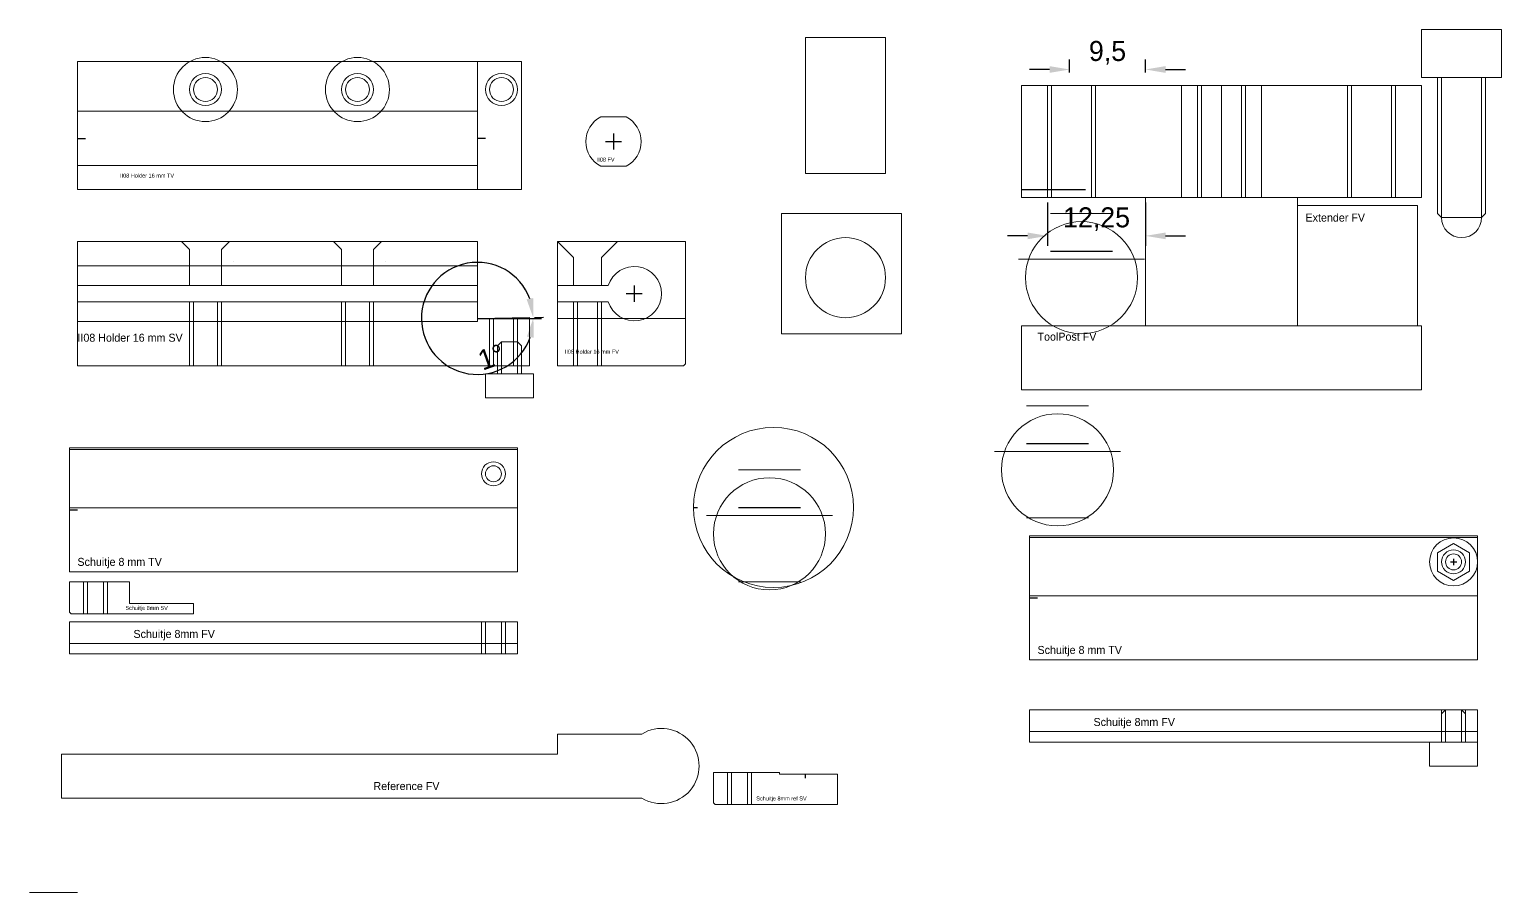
# Model space of a CAD drawing. Header units: millimetres. Extents: x 3 to 256, y 5 to 532.
# Drawn here: x 9 to 193, y 5.2 to 113 of the extents above; entities that cross this region are included whole.
import ezdxf

# ---------------------------------------------------------------- set-up
doc = ezdxf.new("R2010")
doc.units = ezdxf.units.MM
for name, color, linetype in [('Dim', 1, 'Continuous'), ('Hulplijn', 3, 'Continuous'), ('Text', 7, 'Continuous')]:
    doc.layers.add(name, color=color, linetype=linetype)
for name, color, linetype, lineweight in [('Inner', 8, 'Continuous', 9), ('Main', 7, 'Continuous', 20), ('Screw', 7, 'Continuous', 20), ('Screw Inner', 8, 'Continuous', 9)]:
    doc.layers.add(name, color=color, linetype=linetype, lineweight=lineweight)
doc.dimstyles.new('ISO-25', dxfattribs={"dimtxt": 2.5, "dimasz": 2.5, "dimexe": 1.25, "dimexo": 0.625, "dimtad": 1, "dimtxsty": 'Standard', "dimcen": 2.5, "dimadec": 0, "dimazin": 0, "dimtfac": 1, "dimtmove": 0, "dimatfit": 3, "dimfxl": 1, "dimarcsym": 0})

# ---------------------------------------------------------------- blocks, each defined once
blk = doc.blocks.new('ToolPost FV')
at = {"layer": 'Inner'}
for p, q in [((-5, 38), (-5, 24)), ((0, 38), (0, 24)), ((5, 38), (5, 24))]:
    blk.add_line(p, q, dxfattribs=at)
at = {"layer": 'Main'}
for p, q in [((-25, 38), (25, 38)), ((-25, 38), (-25, 24)), ((25, 38), (25, 24)), ((-25, 24), (25, 24)), ((-9.5, 24), (-9.5, 8)), ((9.5, 24), (9.5, 8)), ((-25, 8), (25, 8)), ((-25, 8), (-25, 0)), ((25, 8), (25, 0)), ((-25, 0), (25, 0))]:
    blk.add_line(p, q, dxfattribs=at)
at = {"layer": 'Screw Inner'}
for p, q in [((-21.75, 38), (-21.75, 24)), ((-21.25, 38), (-21.25, 24)), ((-16.25, 38), (-16.25, 24)), ((-15.75, 38), (-15.75, 24)), ((-3, 38), (-3, 24)), ((-2.5, 38), (-2.5, 24)), ((2.5, 38), (2.5, 24)), ((3, 38), (3, 24)), ((15.75, 38), (15.75, 24)), ((16.25, 38), (16.25, 24)), ((21.25, 38), (21.25, 24)), ((21.75, 38), (21.75, 24))]:
    blk.add_line(p, q, dxfattribs=at)
at = {"layer": 'Text', "insert": (-23, 7.13), "char_height": 1, "attachment_point": 1}
blk.add_mtext('ToolPost FV', dxfattribs=at)
blk = doc.blocks.new('SCHUITJE 8 MM TV')
at = {"layer": 'Hulplijn'}
blk.add_line((-8.25, 0), (-7.25, 0), dxfattribs=at)
at = {"layer": 'Inner'}
blk.add_line((47.75, 7.55), (-8.25, 7.55), dxfattribs=at)
at = {"layer": 'Main'}
for p, q in [((47.75, 7.75), (-8.25, 7.75)), ((-8.25, 7.75), (-8.25, -7.75)), ((47.75, -7.75), (47.75, 7.75)), ((-8.25, 0.25), (47.75, 0.25)), ((-8.25, -7.75), (47.75, -7.75))]:
    blk.add_line(p, q, dxfattribs=at)
at = {"layer": 'Screw'}
for radius in [1.5, 1]:
    blk.add_circle((44.75, 4.5), radius, dxfattribs=at)
at = {"layer": 'Text', "insert": (-7.25, -6), "char_height": 1, "attachment_point": 1}
blk.add_mtext('Schuitje 8 mm TV', dxfattribs=at)
blk = doc.blocks.new('SCHUITJE 8MM FV')
at = {"layer": 'Main'}
for p, q in [((-8.25, 4), (47.75, 4)), ((-8.25, 0), (-8.25, 4)), ((47.75, 4), (47.75, 0)), ((47.75, 1.3), (-8.25, 1.3)), ((47.75, 0), (-8.25, 0))]:
    blk.add_line(p, q, dxfattribs=at)
at = {"layer": 'Screw Inner'}
for p, q in [((43.25, 4), (43.25, 0)), ((43.75, 4), (43.75, 0)), ((45.75, 4), (45.75, 0)), ((46.25, 4), (46.25, 0))]:
    blk.add_line(p, q, dxfattribs=at)
at = {"layer": 'Text', "insert": (-0.25, 3), "char_height": 1, "attachment_point": 1}
blk.add_mtext('Schuitje 8mm FV', dxfattribs=at)
blk = doc.blocks.new('SCHUITJE 8MM SV')
at = {"layer": 'Main'}
for p, q in [((7.5, 4), (0, 4)), ((0, 4), (0, 0.2)), ((7.5, 1.3), (7.5, 4)), ((0.2, 0), (0, 0.2)), ((0.2, 0), (15.5, 0)), ((7.5, 1.3), (15.5, 1.3)), ((15.5, 0), (15.5, 1.3))]:
    blk.add_line(p, q, dxfattribs=at)
at = {"layer": 'Screw Inner'}
for p, q in [((1.75, 4), (1.75, 0)), ((2.25, 4), (2.25, 0)), ((4.25, 4), (4.25, 0)), ((4.75, 4), (4.75, 0))]:
    blk.add_line(p, q, dxfattribs=at)
at = {"layer": 'Text', "insert": (7, 1), "char_height": 0.5, "attachment_point": 1}
blk.add_mtext('Schuitje 8mm SV', dxfattribs=at)
blk = doc.blocks.new('BOUT CYL M3 TV')
at = {"layer": 'Hulplijn'}
for p, q in [((-0.4, 0), (0.4, 0)), ((0, 0.4), (0, -0.4))]:
    blk.add_line(p, q, dxfattribs=at)
at = {"layer": 'Main'}
for p, q in [((0, 2.31), (-2, 1.15)), ((2, 1.15), (0, 2.31)), ((-2, 1.15), (-2, -1.15)), ((2, -1.15), (2, 1.15)), ((-2, -1.15), (0, -2.31)), ((0, -2.31), (2, -1.15))]:
    blk.add_line(p, q, dxfattribs=at)
blk.add_circle((0, 0), 3, dxfattribs=at)
at = {"layer": 'Screw Inner'}
for radius in [1.5, 1]:
    blk.add_circle((0, 0), radius, dxfattribs=at)
blk = doc.blocks.new('BOUT CYL M3X4 FV')
at = {"layer": 'Main'}
blk.add_lwpolyline([(0, 3), (0, -3), (3, -3), (3, 3)], close=True, dxfattribs=at)
at = {"layer": 'Screw'}
for p, q in [((-4, 1), (-3.5, 1.5)), ((0, 1), (-4, 1)), ((-4, 1), (-4, -1)), ((0, 1.5), (-3.5, 1.5)), ((0, -1.5), (0, 1.5)), ((0, -1), (-4, -1)), ((-3.5, -1.5), (-4, -1)), ((-3.5, -1.5), (0, -1.5))]:
    blk.add_line(p, q, dxfattribs=at)
blk = doc.blocks.new('REFERENCE FV')
at = {"layer": 'Main'}
for p, q in [((22.53, 8), (12, 8)), ((12, 8), (12, 5.5)), ((-50, 0), (-50, 5.5)), ((-50, 5.5), (12, 5.5)), ((-50, 0), (6, 0)), ((22.53, 0), (6, 0))]:
    blk.add_line(p, q, dxfattribs=at)
blk.add_arc((25, 4), 4.7, 238.3276, 121.6724, dxfattribs=at)
at = {"layer": 'Text', "insert": (-11, 2), "char_height": 1, "attachment_point": 1}
blk.add_mtext('Reference FV', dxfattribs=at)
blk = doc.blocks.new('SCHUITJE 8MM REF SV')
at = {"layer": 'Hulplijn'}
blk.add_line((11.5, 3.3), (11.5, 3.8), dxfattribs=at)
at = {"layer": 'Main'}
for p, q in [((0, 4), (0, 0.2)), ((8.23, 4), (0, 4)), ((8.23, 3.8), (8.23, 4)), ((15.5, 3.8), (8.23, 3.8)), ((15.5, 0), (15.5, 3.8)), ((0.2, 0), (0, 0.2)), ((0.2, 0), (15.5, 0))]:
    blk.add_line(p, q, dxfattribs=at)
at = {"layer": 'Screw Inner'}
for p, q in [((1.75, 4), (1.75, 0)), ((2.25, 4), (2.25, 0)), ((4.25, 4), (4.25, 0)), ((4.75, 4), (4.75, 0))]:
    blk.add_line(p, q, dxfattribs=at)
at = {"layer": 'Text', "insert": (5.35, 1), "char_height": 0.5, "attachment_point": 1}
blk.add_mtext('Schuitje 8mm ref SV', dxfattribs=at)
blk = doc.blocks.new('II08 HOLDER 16 MM FV')
at = {"layer": 'Hulplijn'}
for p, q in [((3.6, 0), (1.6, 0)), ((2.6, 1), (2.6, -1))]:
    blk.add_line(p, q, dxfattribs=at)
at = {"layer": 'Inner'}
for p, q in [((-5, 4.5), (-7, 6.5)), ((0.5, 6.5), (-1.5, 4.5)), ((-5, 1), (-5, 4.5)), ((-1.5, 1), (-1.5, 4.5))]:
    blk.add_line(p, q, dxfattribs=at)
at = {"layer": 'Main'}
for p, q in [((-7, 6.5), (-7, -9)), ((-7, 6.5), (9, 6.5)), ((9, 6.5), (9, -8.75)), ((-0.65, 1), (-7, 1)), ((-0.65, -1), (-7, -1)), ((9, -3.09), (-7, -3.09)), ((-7, -9), (8.75, -9)), ((8.75, -9), (9, -8.75))]:
    blk.add_line(p, q, dxfattribs=at)
blk.add_arc((2.6, 0), 3.4, 197.1046, 162.8954, dxfattribs=at)
at = {"layer": 'Screw Inner'}
for p, q in [((-5, -9), (-5, -1)), ((-4.5, -9), (-4.5, -1)), ((-2, -9), (-2, -1)), ((-1.5, -9), (-1.5, -1))]:
    blk.add_line(p, q, dxfattribs=at)
at = {"layer": 'Text', "insert": (-6.08, -7), "char_height": 0.5, "attachment_point": 1}
blk.add_mtext('II08 Holder 16 mm FV', dxfattribs=at)
blk = doc.blocks.new('II08 HOLDER 16 MM SV')
at = {"layer": 'Inner'}
for p, q in [((12, 14.5), (11, 15.5)), ((16, 14.5), (17, 15.5)), ((31, 14.5), (30, 15.5)), ((35, 14.5), (36, 15.5)), ((12, 14.5), (12, 10)), ((16, 14.5), (16, 10)), ((17.5, 13), (17.5, 13)), ((31, 14.5), (31, 10)), ((35, 14.5), (35, 10)), ((36.5, 13), (36.5, 13)), ((-2, 12.46), (48, 12.46)), ((-2, 5.53), (48, 5.53))]:
    blk.add_line(p, q, dxfattribs=at)
at = {"layer": 'Main'}
for p, q in [((48, 15.5), (-2, 15.5)), ((-2, 15.5), (-2, 0)), ((48, 15.5), (48, 5.53)), ((-2, 10), (48, 10)), ((-2, 8), (48, 8)), ((48, 5.91), (54.5, 6.03)), ((54.5, 0), (54.5, 6.03)), ((-2, 0), (54.5, 0))]:
    blk.add_line(p, q, dxfattribs=at)
at = {"layer": 'Screw Inner'}
for p, q in [((12, 8), (12, 0)), ((12.5, 8), (12.5, 0)), ((15.5, 8), (15.5, 0)), ((16, 8), (16, 0)), ((31, 8), (31, 0)), ((31.5, 8), (31.5, 0)), ((34.5, 8), (34.5, 0)), ((35, 8), (35, 0)), ((49.5, 0), (49.5, 5.94)), ((50, 0), (50, 5.95)), ((52.5, 0), (52.5, 5.99)), ((53, 0), (53, 6))]:
    blk.add_line(p, q, dxfattribs=at)
at = {"layer": 'Text', "insert": (-2, 4), "char_height": 1, "attachment_point": 1}
blk.add_mtext('II08 Holder 16 mm SV', dxfattribs=at)
blk = doc.blocks.new('II08 HOLDER 16 MM TV')
at = {"layer": 'Hulplijn'}
for p, q in [((1.5, 6.4), (2.5, 6.4)), ((52.5, 6.4), (51.5, 6.4))]:
    blk.add_line(p, q, dxfattribs=at)
at = {"layer": 'Inner'}
for p, q in [((1.5, 9.8), (51.5, 9.8)), ((1.5, 3), (51.5, 3))]:
    blk.add_line(p, q, dxfattribs=at)
at = {"layer": 'Main'}
for p, q in [((1.5, 16), (57, 16)), ((1.5, 16), (1.5, 0)), ((51.5, 16), (51.5, 0)), ((57, 16), (57, 0)), ((1.5, 0), (57, 0))]:
    blk.add_line(p, q, dxfattribs=at)
for centre in [(17.5, 12.5), (36.5, 12.5)]:
    blk.add_circle(centre, 4, dxfattribs=at)
at = {"layer": 'Screw'}
for centre, radius in [((17.5, 12.5), 2), ((17.5, 12.5), 1.5), ((36.5, 12.5), 2), ((36.5, 12.5), 1.5), ((54.5, 12.5), 2), ((54.5, 12.5), 1.5)]:
    blk.add_circle(centre, radius, dxfattribs=at)
at = {"layer": 'Text', "insert": (13.58, 2), "char_height": 0.5, "attachment_point": 3}
blk.add_mtext('II08 Holder 16 mm TV', dxfattribs=at)
blk = doc.blocks.new('II08FV')
at = {"layer": 'Hulplijn'}
for p, q in [((-1, 0), (1, 0)), ((0, 1), (0, -1))]:
    blk.add_line(p, q, dxfattribs=at)
at = {"layer": 'Main'}
for p, q in [((1.58, 3.08), (-1.58, 3.08)), ((1.58, -3.09), (-1.58, -3.09))]:
    blk.add_line(p, q, dxfattribs=at)
for start, end in [(117.085, 242.915), (297.085, 62.915)]:
    blk.add_arc((0, 0), 3.46, start, end, dxfattribs=at)
at = {"layer": 'Text', "insert": (-2.09, -2), "char_height": 0.5, "attachment_point": 1}
blk.add_mtext('II08 FV', dxfattribs=at)
blk = doc.blocks.new('*D28')
at = {"color": 0, "linetype": 'ByBlock', "lineweight": -2}
for p, q in [((136.25, 91.38), (136.25, 85.97)), ((148.5, 91.38), (148.5, 85.97)), ((133.75, 87.22), (131.25, 87.22)), ((151, 87.22), (153.5, 87.22))]:
    blk.add_line(p, q, dxfattribs=at)
at = {"color": 0, "linetype": 'ByBlock'}
for points in [[(136.25, 87.22), (133.75, 86.8), (133.75, 87.64)], [(148.5, 87.22), (151, 86.8), (151, 87.64)]]:
    blk.add_solid(points, dxfattribs=at)
at = {"layer": 'DEFPOINTS', "color": 0, "linetype": 'ByBlock'}
for p in [(136.25, 92), (148.5, 92)]:
    blk.add_point(p, dxfattribs=at)
at = {"color": 0, "linetype": 'ByBlock', "lineweight": -2, "insert": (142.38, 89.3), "char_height": 2.5, "attachment_point": 5}
blk.add_mtext('\\A1;12,25', dxfattribs=at)
blk = doc.blocks.new('*D39')
at = {"color": 0, "linetype": 'ByBlock', "lineweight": -2}
blk.add_line((72.12, 77.04), (73.25, 77.06), dxfattribs=at)
blk.add_arc((65, 76.91), 7, 20.5716, 340.4284, dxfattribs=at)
at = {"color": 0, "linetype": 'ByBlock'}
for points in [[(72, 76.91), (71.14, 79.3), (71.96, 79.45)], [(72, 77.04), (72.01, 74.5), (71.18, 74.64)]]:
    blk.add_solid(points, dxfattribs=at)
at = {"layer": 'DEFPOINTS', "color": 0, "linetype": 'ByBlock'}
for p in [(65, 76.91), (65, 76.91), (71.5, 77.03), (73, 76.91)]:
    blk.add_point(p, dxfattribs=at)
at = {"color": 0, "linetype": 'ByBlock', "lineweight": -2, "insert": (66.73, 72.09), "char_height": 2.5, "attachment_point": 5, "rotation": 19.7311}
blk.add_mtext('\\A1;1%%d', dxfattribs=at)
blk = doc.blocks.new('BOUT CYL M6X20 FV')
at = {"layer": 'Main'}
blk.add_lwpolyline([(-5, 0), (5, 0), (5, 6), (-5, 6)], close=True, dxfattribs=at)
blk.add_arc((0, -17.5), 2.5, 180, 0, dxfattribs=at)
at = {"layer": 'Screw'}
for p, q in [((3, 0), (-3, 0)), ((-3, 0), (-3, -17)), ((-2.5, 0), (-2.5, -17.5)), ((2.5, 0), (2.5, -17.5)), ((3, -17), (3, 0)), ((-2.5, -17.5), (-3, -17)), ((-2.5, -17.5), (2.5, -17.5)), ((2.5, -17.5), (3, -17))]:
    blk.add_line(p, q, dxfattribs=at)
blk = doc.blocks.new('Extender FV')
at = {"layer": 'Main'}
blk.add_lwpolyline([(0, 0), (15, 0), (15, 15), (0, 15)], close=True, dxfattribs=at)
at = {"layer": 'Text', "insert": (1, 14), "char_height": 1, "attachment_point": 1}
blk.add_mtext('Extender FV', dxfattribs=at)
blk = doc.blocks.new('*D53')
at = {"color": 0, "linetype": 'ByBlock', "lineweight": -2}
for p, q in [((139, 107.62), (139, 109.25)), ((148.5, 107.62), (148.5, 109.25)), ((136.5, 108), (134, 108)), ((151, 108), (153.5, 108))]:
    blk.add_line(p, q, dxfattribs=at)
at = {"color": 0, "linetype": 'ByBlock'}
for points in [[(139, 108), (136.5, 107.58), (136.5, 108.42)], [(148.5, 108), (151, 107.58), (151, 108.42)]]:
    blk.add_solid(points, dxfattribs=at)
at = {"layer": 'DEFPOINTS', "color": 0, "linetype": 'ByBlock'}
for p in [(139, 107), (148.5, 107)]:
    blk.add_point(p, dxfattribs=at)
at = {"color": 0, "linetype": 'ByBlock', "lineweight": -2, "insert": (143.75, 110.08), "char_height": 2.5, "attachment_point": 5}
blk.add_mtext('\\A1;9,5', dxfattribs=at)
blk = doc.blocks.new('IH14')
at = {"layer": 'Hulplijn'}
blk.add_line((-3.87, 2.3), (3.87, 2.3), dxfattribs=at)
at = {"layer": 'Main'}
for p, q in [((-3.87, 7), (3.87, 7)), ((-7.89, 1.3), (7.89, 1.3)), ((-3.87, -7), (3.87, -7))]:
    blk.add_line(p, q, dxfattribs=at)
blk.add_circle((0, -1), 7, dxfattribs=at)

msp = doc.modelspace()

# ---------------------------------------------------------------- linework, layer by layer
at = {"layer": 'Dim'}
msp.add_line((65, 76.915), (73, 76.915), dxfattribs=at)
at = {"layer": 'Hulplijn'}
for p, q in [((133, 93), (141, 93)), ((92, 53.3), (92.5, 53.3))]:
    msp.add_line(p, q, dxfattribs=at)
at = {"layer": 'Main'}
for p, q in [((118, 90), (103, 90)), ((103, 90), (103, 75)), ((118, 75), (118, 90)), ((103, 75), (118, 75)), ((9, 5.2), (15, 5.2))]:
    msp.add_line(p, q, dxfattribs=at)
msp.add_lwpolyline([(106, 95), (116, 95), (116, 112), (106, 112)], close=True, dxfattribs=at)
for centre, radius in [((111, 82), 5), ((102, 53.3), 10)]:
    msp.add_circle(centre, radius, dxfattribs=at)

# ---------------------------------------------------------------- block references
at = {"layer": 'Dim'}
for name, p in [('II08 HOLDER 16 MM SV', (17, 71)), ('BOUT CYL M3 TV', (187, 46.5))]:
    msp.add_blockref(name, p, dxfattribs=at)
at = {"layer": 'Hulplijn'}
for name, p in [('II08FV', (82, 99)), ('IH14', (140.5, 83)), ('IH14', (137.5, 59)), ('IH14', (101.5, 51))]:
    msp.add_blockref(name, p, dxfattribs=at)
at = {"layer": 'Main'}
for name, p in [('BOUT CYL M6X20 FV', (188, 107)), ('II08 HOLDER 16 MM TV', (13.5, 93)), ('ToolPost FV', (158, 68)), ('Extender FV', (167.5, 76)), ('II08 HOLDER 16 MM FV', (82, 80)), ('REFERENCE FV', (63, 17))]:
    msp.add_blockref(name, p, dxfattribs=at)
at = {"layer": 'Screw'}
for p in [(22.25, 53), (142.25, 42)]:
    msp.add_blockref('SCHUITJE 8 MM TV', p, dxfattribs=at)
at = {"layer": 'Screw Inner', "rotation": 270}
for p in [(69, 70), (187, 24)]:
    msp.add_blockref('BOUT CYL M3X4 FV', p, dxfattribs=at)
at = {"layer": 'Screw Inner'}
for name, p in [('SCHUITJE 8MM SV', (14, 40)), ('SCHUITJE 8MM FV', (22.25, 35)), ('SCHUITJE 8MM FV', (142.25, 24)), ('SCHUITJE 8MM REF SV', (94.5, 16.2))]:
    msp.add_blockref(name, p, dxfattribs=at)

# ---------------------------------------------------------------- dimensions: what is measured, and where the dimension line sits
at = {"layer": 'Dim'}
dim = msp.add_angular_dim_2l(base=(72, 77), line1=((65, 76.915), (71.5, 77.028)), line2=((65, 76.915), (73, 76.915)), dimstyle='ISO-25', dxfattribs=at)
dim.commit()
dim.dimension.update_dxf_attribs({"geometry": '*D39', "text_midpoint": (66.73, 72.09)})
at = {"layer": 'Hulplijn'}
dim = msp.add_linear_dim(base=(148.5, 87.221), p1=(136.25, 92), p2=(148.5, 92), dimstyle='ISO-25', dxfattribs=at)
dim.commit()
dim.dimension.update_dxf_attribs({"geometry": '*D28', "text_midpoint": (142.375, 89.305)})
at = {"layer": 'Main'}
dim = msp.add_linear_dim(base=(148.5, 108), p1=(139, 107), p2=(148.5, 107), dimstyle='ISO-25', dxfattribs=at)
dim.commit()
dim.dimension.update_dxf_attribs({"geometry": '*D53', "text_midpoint": (143.75, 110.083)})

doc.saveas('drawing.dxf')
